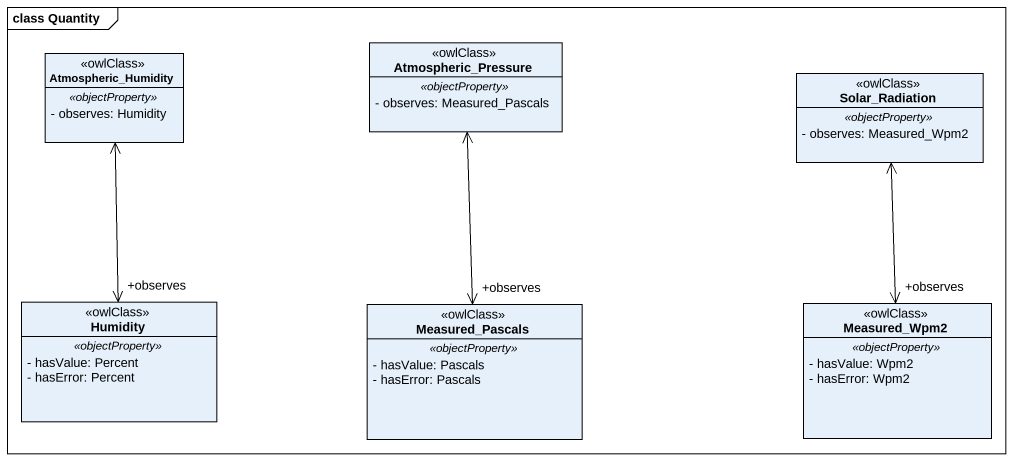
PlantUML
@startuml
mainframe class Quantity
hide circle
hide empty members
skinparam classAttributeIconSize 0
class Atmospheric_Humidity <<owlClass>> {
  .. <<objectProperty>> ..
  - observes: Humidity
}
class Atmospheric_Pressure <<owlClass>> {
  .. <<objectProperty>> ..
  - observes: Measured_Pascals
}
class Solar_Radiation <<owlClass>> {
  .. <<objectProperty>> ..
  - observes: Measured_Wpm2
}
class Humidity <<owlClass>> {
  .. <<objectProperty>> ..
  - hasValue: Percent
  - hasError: Percent
}
class Measured_Pascals <<owlClass>> {
  .. <<objectProperty>> ..
  - hasValue: Pascals
  - hasError: Pascals
}
class Measured_Wpm2 <<owlClass>> {
  .. <<objectProperty>> ..
  - hasValue: Wpm2
  - hasError: Wpm2
}
Atmospheric_Humidity <--> "+observes" Humidity
Atmospheric_Pressure <--> "+observes" Measured_Pascals
Solar_Radiation <--> "+observes" Measured_Wpm2
@enduml
